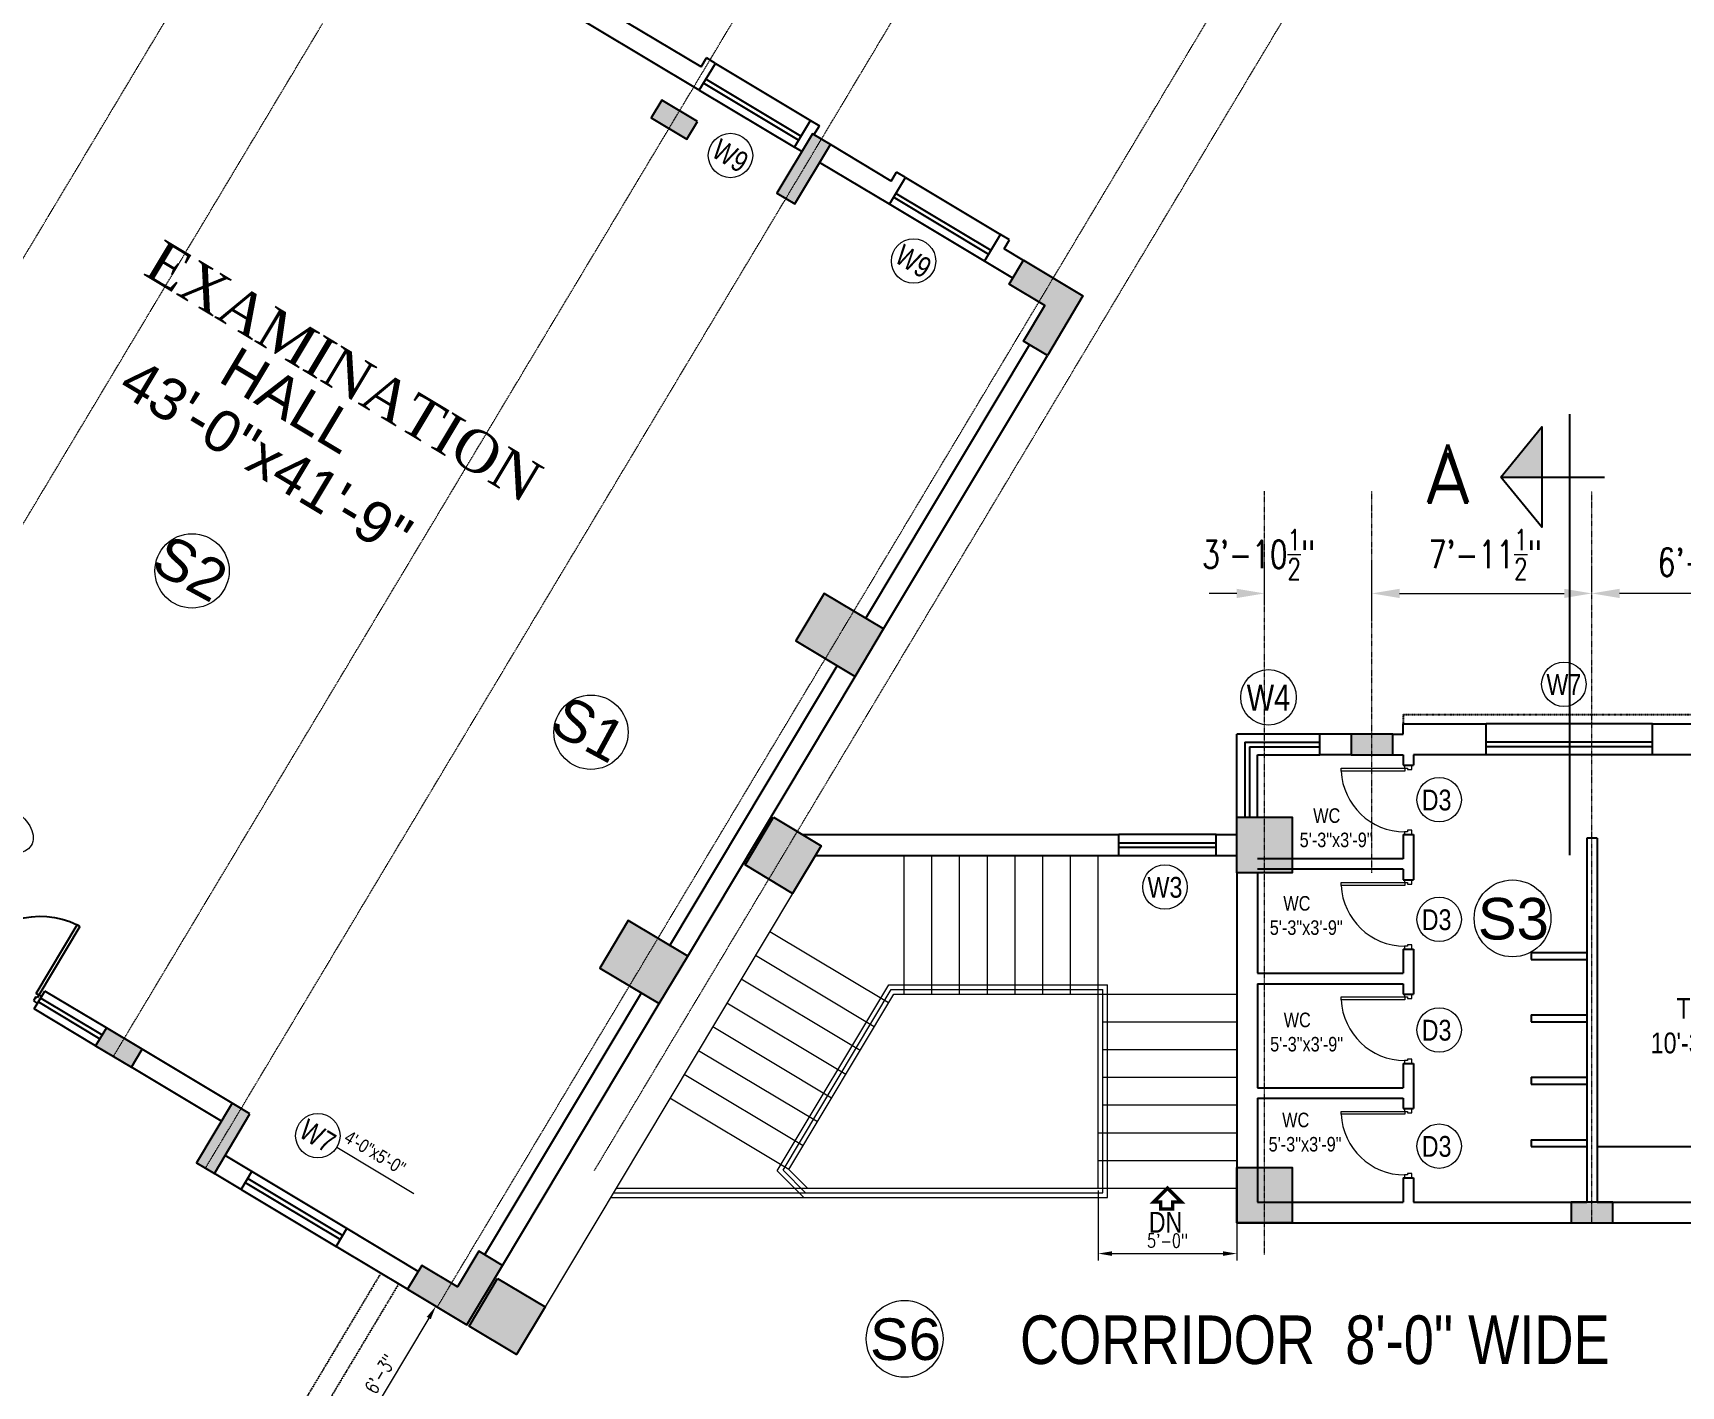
# Model space of a CAD drawing. Header units: inches. Extents: x -110725 to 51121, y 8404 to 44825.
# Drawn here: x 42502 to 43216, y 23441 to 24026 of the extents above; entities that cross this region are included whole.
import ezdxf

# ---------------------------------------------------------------- set-up
doc = ezdxf.new("R2010")
doc.units = ezdxf.units.IN
doc.header["$LTSCALE"] = 0.1
doc.header["$MEASUREMENT"] = 0
doc.linetypes.add('CENTER', pattern=[2, 1.25, -0.25, 0.25, -0.25])
doc.linetypes.add('DASHED', pattern=[0.75, 0.5, -0.25])
doc.layers.get('0').update_dxf_attribs({"color": 1, "lineweight": 0})
doc.layers.get('Defpoints').update_dxf_attribs({"lineweight": 0})
for name, color, linetype in [('COL', 6, 'Continuous'), ('Column Hatch', 7, 'Continuous'), ('GF', 1, 'Continuous'), ('GFW', 5, 'Continuous')]:
    doc.layers.add(name, color=color, linetype=linetype)
for name, color, linetype, lineweight in [('dim', 252, 'Continuous', 0), ('DOOR', 32, 'Continuous', 0), ('GRID', 8, 'CENTER', 0), ('stair', 5, 'Continuous', 0), ('TEXT', 3, 'Continuous', 0)]:
    doc.layers.add(name, color=color, linetype=linetype, lineweight=lineweight)
doc.styles.add('as', font='arial.ttf')
doc.styles.add('ATIF', font='arial.ttf')
doc.styles.add('EHSAN', font='arial.ttf', dxfattribs={"height": 54})
doc.styles.add('ROMAND', font='romand.shx')
doc.styles.add('ROMANS', font='arial.ttf', dxfattribs={"width": 0.8, "height": 15})
doc.styles.add('WORKING', font='romans.shx', dxfattribs={"width": 0.75})
doc.dimstyles.new('1-8', dxfattribs={"dimtxt": 6, "dimasz": 6, "dimexe": 3, "dimexo": 1, "dimgap": 2, "dimtad": 1, "dimdec": 1, "dimzin": 3, "dimdsep": 46, "dimlunit": 4, "dimtxsty": 'WORKING', "dimcen": 2, "dimdle": 3, "dimadec": 0, "dimazin": 0, "dimtfac": 0.75, "dimtdec": 1, "dimtofl": 0, "dimtmove": 1, "dimatfit": 0, "dimfxl": 4, "dimtolj": 1, "dimtzin": 0, "dimlwd": -1, "dimlwe": -1, "dimarcsym": 1})
doc.dimstyles.new('DIM1', dxfattribs={"dimtxt": 54, "dimasz": 6, "dimexe": 6, "dimexo": 3, "dimgap": 1, "dimtad": 0, "dimzin": 0, "dimdsep": 46, "dimlunit": 4, "dimtxsty": 'EHSAN', "dimblk": 'ARCHTICK', "dimcen": 3, "dimdle": 6, "dimclrd": 4, "dimclre": 4, "dimclrt": 6, "dimadec": 0, "dimazin": 0, "dimtfac": 1, "dimtofl": 0, "dimtmove": 1, "dimatfit": 3, "dimldrblk": 'ARCHTICK', "dimfxl": 4, "dimtolj": 1, "dimtzin": 3, "dimlwd": -1, "dimlwe": -1, "dimarcsym": 0})

# ---------------------------------------------------------------- blocks, each defined once
blk = doc.blocks.new('_ArchTick')
at = {"color": 0, "linetype": 'ByBlock', "const_width": 0.15}
blk.add_lwpolyline([(-0.5, -0.5), (0.5, 0.5)], dxfattribs=at)
blk = doc.blocks.new('*D2542')
at = {"layer": 'Defpoints', "color": 0, "transparency": 16777216}
for p in [(43122.79, 24844.24), (42986.98, 24608.79, 1175.74), (46076.03, 22826.98, 1175.74)]:
    blk.add_point(p, dxfattribs=at)
at = {"layer": 'dim', "color": 4, "transparency": 16777216}
for p, q in [((43102, 24856.23), (44567.54, 24010.89)), ((42988.48, 24611.39), (43125.79, 24849.44)), ((46232.63, 23050.44), (44767.1, 23895.78)), ((46077.53, 22829.58), (46214.84, 23067.63))]:
    blk.add_line(p, q, dxfattribs=at)
at = {"layer": 'dim', "color": 4, "transparency": 16777216, "xscale": 24, "yscale": 24, "zscale": 24}
for p, rotation in [((43122.79, 24844.24), 150.0229745556264), ((46211.84, 23062.43), 330.0229745556264)]:
    blk.add_blockref('_ArchTick', p, dxfattribs=dict(at, rotation=rotation))
at = {"layer": 'dim', "color": 6, "transparency": 16777216, "insert": (44667.32, 23953.34), "char_height": 54, "attachment_point": 5, "rotation": 330.02297, "style": 'EHSAN'}
blk.add_mtext('\\A1;297\'-2"', dxfattribs=at)
blk = doc.blocks.new('D2')
for p, q in [((-3, 34.85), (-1.5, 34.85)), ((-3, 1.85), (-3, 34.85)), ((-1.5, 34.85), (-1.5, 1.85)), ((-34.5, 1.88), (-36, 1.88)), ((-36, 1.88), (-36, -1.88)), ((-34.5, 0.38), (-34.5, 1.88)), ((-33.75, 0.38), (-34.5, 0.38)), ((-33.75, -1.88), (-33.75, 0.38)), ((-1.5, 1.85), (-3, 1.85)), ((-2.25, 0.38), (-2.25, -1.88)), ((-1.5, 0.38), (-2.25, 0.38)), ((0, 1.88), (-1.5, 1.88)), ((-1.5, 1.88), (-1.5, 0.38)), ((0, -1.88), (0, 1.88)), ((-36, -1.88), (-33.75, -1.88)), ((-2.25, -1.88), (0, -1.88))]:
    blk.add_line(p, q)
blk.add_arc((-1.5, 1.88), 33, 92.60525, 180)
blk = doc.blocks.new('*D3247')
at = {"layer": 'Defpoints', "color": 0, "transparency": 16777216}
for p in [(42660.77, 23485.08), (42622.23, 23420.73), (42638.34, 23411.08)]:
    blk.add_point(p, dxfattribs=at)
at = {"layer": 'dim', "color": 0, "transparency": 16777216}
for p, q in [((42661.63, 23484.56), (42679.45, 23473.88)), ((42673.8, 23470.28), (42641.42, 23416.22)), ((42623.08, 23420.21), (42640.91, 23409.53))]:
    blk.add_line(p, q, dxfattribs=at)
for points in [[(42672.94, 23470.79), (42674.66, 23469.76), (42676.88, 23475.42)], [(42640.56, 23416.74), (42642.28, 23415.71), (42638.34, 23411.08)]]:
    blk.add_solid(points, dxfattribs=at)
at = {"layer": 'dim', "color": 0, "transparency": 16777216, "insert": (42652.83, 23446.11), "char_height": 6, "attachment_point": 5, "rotation": 59.07994, "style": 'WORKING'}
blk.add_mtext('\\A1;6\'-3"', dxfattribs=at)
blk = doc.blocks.new('1414')
at = {"lineweight": -3}
for p, q in [((0, 0), (0, -27.81)), ((1.09, -27.81), (1.09, 0)), ((54.59, -27.81), (54.59, 0)), ((55.69, 0), (55.69, -27.81)), ((-1.09, -30.53), (-1.09, -27.8)), ((-1.09, -27.8), (0, -27.8)), ((0, -27.8), (0, -28.89)), ((0, -27.81), (1.09, -27.81)), ((55.69, -27.81), (54.59, -27.81)), ((55.69, -27.8), (55.69, -28.89)), ((56.78, -27.8), (55.69, -27.8)), ((56.78, -30.53), (56.78, -27.8)), ((0.55, -30.53), (-1.09, -30.53)), ((0, -28.89), (0.55, -28.89)), ((0.55, -28.89), (0.55, -30.53)), ((55.14, -28.89), (55.14, -30.53)), ((55.69, -28.89), (55.14, -28.89)), ((55.14, -30.53), (56.78, -30.53))]:
    blk.add_line(p, q, dxfattribs=at)
for points in [[(0, 0), (1.09, 0)], [(55.69, 0), (54.59, 0)]]:
    blk.add_lwpolyline(points, dxfattribs=at)
for centre, start, end in [((-1.41, -29.15), 0, 85.0896), ((57.1, -29.15), 94.9104, 180)]:
    blk.add_arc(centre, 29.25, start, end, dxfattribs=at)
blk = doc.blocks.new('*D3267')
at = {"layer": 'Defpoints', "color": 0, "transparency": 16777216}
for p in [(42963.64, 23526.47), (43023.64, 23526.47), (43023.64, 23498.17)]:
    blk.add_point(p, dxfattribs=at)
at = {"layer": 'dim', "color": 0, "transparency": 16777216}
for p, q in [((42963.64, 23525.47), (42963.64, 23495.17)), ((43023.64, 23525.47), (43023.64, 23495.17)), ((42969.64, 23498.17), (43017.64, 23498.17))]:
    blk.add_line(p, q, dxfattribs=at)
for points in [[(42969.64, 23499.17), (42969.64, 23497.17), (42963.64, 23498.17)], [(43017.64, 23499.17), (43017.64, 23497.17), (43023.64, 23498.17)]]:
    blk.add_solid(points, dxfattribs=at)
at = {"layer": 'dim', "color": 0, "transparency": 16777216, "insert": (42993.64, 23503.74), "char_height": 6, "attachment_point": 5, "style": 'WORKING'}
blk.add_mtext('\\A1;5\'-0"', dxfattribs=at)
blk = doc.blocks.new('Ar')
at = {"const_width": 1.5}
blk.add_lwpolyline([(-4.5, 0), (-4.5, 3), (-1.5, 3), (-1.5, 6), (4.5, 0), (-1.5, -6), (-1.5, -2.25), (-4.5, -2.25)], close=True, dxfattribs=at)
blk = doc.blocks.new('*D3281')
at = {"layer": 'Defpoints', "color": 0, "transparency": 16777216}
for p in [(42480.66, 24299.33), (42520.92, 24275.21), (42120.13, 23606.06)]:
    blk.add_point(p, dxfattribs=at)
at = {"layer": 'dim', "color": 0, "transparency": 16777216}
for p, q in [((42510.62, 24281.38), (42470.36, 24305.49)), ((42086.04, 23640.47), (42474.49, 24289.03)), ((42109.84, 23612.23), (42069.57, 23636.34))]:
    blk.add_line(p, q, dxfattribs=at)
for points in [[(42472.77, 24290.06), (42476.2, 24288), (42480.66, 24299.33)], [(42084.32, 23641.5), (42087.75, 23639.44), (42079.87, 23630.18)]]:
    blk.add_solid(points, dxfattribs=at)
at = {"layer": 'dim', "color": 0, "transparency": 16777216, "insert": (42272.42, 23969.45), "char_height": 12, "attachment_point": 5, "rotation": 59.08061, "style": 'WORKING'}
blk.add_mtext('\\A1;65\'-0"', dxfattribs=at)
blk = doc.blocks.new('*D3287')
at = {"layer": 'Defpoints', "color": 0, "transparency": 16777216}
for p in [(43177.39, 23783.84), (43177.39, 23774.45), (43253.14, 23763.45)]:
    blk.add_point(p, dxfattribs=at)
at = {"layer": 'dim', "color": 0, "transparency": 16777216}
for p, q in [((43177.39, 23786.45), (43177.39, 23795.84)), ((43253.14, 23775.45), (43253.14, 23795.84)), ((43241.14, 23783.84), (43189.39, 23783.84))]:
    blk.add_line(p, q, dxfattribs=at)
for points in [[(43189.39, 23785.84), (43189.39, 23781.84), (43177.39, 23783.84)], [(43241.14, 23785.84), (43241.14, 23781.84), (43253.14, 23783.84)]]:
    blk.add_solid(points, dxfattribs=at)
at = {"layer": 'dim', "color": 0, "transparency": 16777216, "insert": (43223.61, 23797.35), "char_height": 12, "attachment_point": 5, "style": 'WORKING'}
blk.add_mtext('\\A1;6\'-4"', dxfattribs=at)
blk = doc.blocks.new('*D3288')
at = {"layer": 'Defpoints', "color": 0, "transparency": 16777216}
for p in [(43177.39, 23783.84), (43177.39, 23774.45), (43082.13, 23760.62)]:
    blk.add_point(p, dxfattribs=at)
at = {"layer": 'dim', "color": 0, "transparency": 16777216}
for p, q in [((43082.13, 23772.62), (43082.13, 23795.84)), ((43177.39, 23786.45), (43177.39, 23795.84)), ((43094.13, 23783.84), (43165.39, 23783.84))]:
    blk.add_line(p, q, dxfattribs=at)
for points in [[(43094.13, 23785.84), (43094.13, 23781.84), (43082.13, 23783.84)], [(43165.39, 23785.84), (43165.39, 23781.84), (43177.39, 23783.84)]]:
    blk.add_solid(points, dxfattribs=at)
at = {"layer": 'dim', "color": 0, "transparency": 16777216, "insert": (43131.16, 23800.71), "char_height": 12, "attachment_point": 5, "style": 'WORKING'}
blk.add_mtext('\\A1;7\'-11{\\H0.75x;\\S1/2;}"', dxfattribs=at)
blk = doc.blocks.new('*D3289')
at = {"layer": 'Defpoints', "color": 0, "transparency": 16777216}
for p in [(43035.64, 23783.84), (43035.64, 23767.37), (43082.13, 23760.62)]:
    blk.add_point(p, dxfattribs=at)
at = {"layer": 'dim', "color": 0, "transparency": 16777216}
for p, q in [((43035.64, 23779.37), (43035.64, 23795.84)), ((43082.13, 23772.62), (43082.13, 23795.84)), ((43023.64, 23783.84), (43011.64, 23783.84)), ((43094.13, 23783.84), (43106.13, 23783.84))]:
    blk.add_line(p, q, dxfattribs=at)
for points in [[(43023.64, 23785.84), (43023.64, 23781.84), (43035.64, 23783.84)], [(43094.13, 23785.84), (43094.13, 23781.84), (43082.13, 23783.84)]]:
    blk.add_solid(points, dxfattribs=at)
at = {"layer": 'dim', "color": 0, "transparency": 16777216, "insert": (43033.1, 23800.71), "char_height": 12, "attachment_point": 5, "style": 'WORKING'}
blk.add_mtext('\\A1;3\'-10{\\H0.75x;\\S1/2;}"', dxfattribs=at)

msp = doc.modelspace()

# ---------------------------------------------------------------- hatches: boundary and pattern name
at = {"layer": 'Column Hatch'}
h = msp.add_hatch(color=256, dxfattribs=at)
h.dxf.hatch_style = 1
h.paths.add_polyline_path([(42790.11979, 23988.08045), (42774.67257, 23997.33253), (42770.04809, 23989.61151), (42785.49531, 23980.35943)])
h = msp.add_hatch(color=256, dxfattribs=at)
h.dxf.hatch_style = 1
h.paths.add_polyline_path([(42847.66483, 23978.09547), (42839.95296, 23982.73526), (42824.53829, 23956.99836), (42832.25015, 23952.35858)])
h = msp.add_hatch(color=256, dxfattribs=at)
h.dxf.hatch_style = 1
h.paths.add_polyline_path([(42941.63455, 23886.83629), (42931.32191, 23893.01933), (42940.57121, 23908.46117), (42925.12937, 23917.71047), (42931.31069, 23927.99626), (42957.0526, 23912.57821)])
h = msp.add_hatch(color=256, dxfattribs=at)
h.dxf.hatch_style = 1
h.paths.add_polyline_path([(42870.72879, 23768.4523), (42844.99189, 23783.86698), (42832.66015, 23763.27746), (42858.39704, 23747.86278)])
h = msp.add_hatch(color=256, dxfattribs=at)
h.dxf.hatch_style = 1
h.paths.add_polyline_path([(43091.13644, 23722.9645), (43073.1304, 23722.9645), (43073.1304, 23713.9645), (43091.13644, 23713.9645)])
h = msp.add_hatch(color=256, dxfattribs=at)
h.dxf.hatch_style = 1
h.paths.add_polyline_path([(42843.67945, 23674.63685), (42823.09022, 23686.96906), (42810.75801, 23666.37982), (42831.34724, 23654.04761)])
h = msp.add_hatch(color=256, dxfattribs=at)
h.dxf.hatch_style = 1
h.paths.add_polyline_path([(43047.63644, 23686.96906), (43023.63644, 23686.96906), (43023.63644, 23662.96906), (43047.63644, 23662.96906)])
h = msp.add_hatch(color=256, dxfattribs=at)
h.dxf.hatch_style = 1
h.paths.add_polyline_path([(42760.20967, 23642.31496), (42747.87792, 23621.72544), (42773.61482, 23606.31077), (42785.94656, 23626.90028)])
h = msp.add_hatch(color=256, dxfattribs=at)
h.dxf.hatch_style = 1
h.paths.add_polyline_path([(42549.64878, 23586.58897), (42534.20156, 23595.84104), (42529.57707, 23588.12002), (42545.02429, 23578.86795)])
h = msp.add_hatch(color=256, dxfattribs=at)
h.dxf.hatch_style = 1
h.paths.add_polyline_path([(42596.4008, 23558.58683), (42588.67973, 23563.21123), (42573.26506, 23537.47434), (42580.98612, 23532.84994)])
h = msp.add_hatch(color=256, dxfattribs=at)
h.dxf.hatch_style = 1
h.paths.add_polyline_path([(43047.63644, 23535.4645), (43023.63644, 23535.4645), (43023.63644, 23511.4645), (43047.63644, 23511.4645)])
h = msp.add_hatch(color=256, dxfattribs=at)
h.dxf.hatch_style = 1
h.paths.add_polyline_path([(43186.38946, 23520.4645), (43168.38342, 23520.4645), (43168.38342, 23511.4645), (43186.38946, 23511.4645)])
h = msp.add_hatch(color=256, dxfattribs=at)
h.dxf.hatch_style = 1
h.paths.add_polyline_path([(43186.38946, 23520.4645), (43168.38342, 23520.4645), (43168.38342, 23511.4645), (43186.38946, 23511.4645)])
h = msp.add_hatch(color=256, dxfattribs=at)
h.dxf.hatch_style = 1
h.paths.add_polyline_path([(42705.76719, 23493.08548), (42695.47065, 23499.25257), (42686.22237, 23483.81169), (42670.78033, 23493.06066), (42664.60722, 23482.76162), (42690.34914, 23467.34357)])
h = msp.add_hatch(color=256, dxfattribs=at)
h.dxf.hatch_style = 1
h.paths.add_polyline_path([(42724.14921, 23475.07405), (42703.56125, 23487.40549), (42691.22904, 23466.81626), (42711.8165, 23454.48511)])
at = {"layer": 'GF'}
msp.add_hatch(color=252, dxfattribs=at).paths.add_polyline_path([(43155.66296, 23834.21323), (43137.91481, 23834.21323), (43155.66296, 23855.9594)])

# ---------------------------------------------------------------- linework, layer by layer
at = {"layer": 'COL', "linetype": 'Continuous'}
for points in [[(42790.11979, 23988.08045), (42774.67257, 23997.33253), (42770.04809, 23989.61151), (42785.49531, 23980.35943)], [(42870.72041, 23768.45731), (42844.98352, 23783.87199), (42832.65178, 23763.28248), (42858.38867, 23747.8678)], [(43091.13644, 23722.9645), (43073.1304, 23722.9645), (43073.1304, 23713.9645), (43091.13644, 23713.9645)], [(42785.92991, 23626.91025), (42760.19301, 23642.32493), (42747.86127, 23621.73542), (42773.59817, 23606.32074)], [(42549.64878, 23586.58897), (42534.20156, 23595.84104), (42529.57707, 23588.12002), (42545.02429, 23578.86795)], [(43186.38946, 23520.4645), (43168.38342, 23520.4645), (43168.38342, 23511.4645), (43186.38946, 23511.4645)], [(43186.38946, 23520.4645), (43168.38342, 23520.4645), (43168.38342, 23511.4645), (43186.38946, 23511.4645)]]:
    msp.add_lwpolyline(points, close=True, dxfattribs=at)
at = {"layer": 'COL'}
for points in [[(42847.66483, 23978.09547), (42839.95296, 23982.73526), (42824.53829, 23956.99836), (42832.25015, 23952.35858)], [(42823.09022, 23686.96906), (42843.67945, 23674.63685), (42831.34724, 23654.04761), (42810.75801, 23666.37982)], [(43023.63644, 23686.96906), (43047.63644, 23686.96906), (43047.63644, 23662.96906), (43023.63644, 23662.96906)], [(42596.4008, 23558.58683), (42588.67973, 23563.21123), (42573.26506, 23537.47434), (42580.98612, 23532.84994)], [(43023.63644, 23535.4645), (43047.63644, 23535.4645), (43047.63644, 23511.4645), (43023.63644, 23511.4645)], [(42703.55947, 23487.40656), (42724.14871, 23475.07435), (42711.8165, 23454.48511), (42691.22726, 23466.81732)]]:
    msp.add_lwpolyline(points, close=True, dxfattribs=at)
at = {"layer": 'COL', "linetype": 'Continuous'}
for points in [[(42941.63455, 23886.83629), (42931.32191, 23893.01933), (42940.57121, 23908.46117), (42925.12937, 23917.71047), (42931.31069, 23927.99626), (42957.0526, 23912.57821), (42941.63455, 23886.83629)], [(42705.76719, 23493.08548), (42695.47134, 23499.25373), (42686.22237, 23483.81169), (42670.78033, 23493.06066), (42664.60722, 23482.76162), (42690.34914, 23467.34357), (42705.76719, 23493.08548)]]:
    msp.add_lwpolyline(points, dxfattribs=at)
at = {"layer": 'GF', "linetype": 'Continuous'}
for p, q in [((42790.91635, 24001.60938), (42655.82542, 24082.51009)), ((42791.68709, 24011.63825), (42664.30267, 24087.92383)), ((42835.32787, 23975.01304), (42832.09671, 23976.94806)), ((42588.67984, 23563.21141), (42549.64878, 23586.58897)), ((42584.05544, 23555.49034), (42545.02429, 23578.86795))]:
    msp.add_line(p, q, dxfattribs=at)
at = {"layer": 'GF'}
for p, q in [((42790.91635, 24001.60938), (42797.88278, 24013.2169)), ((42791.68709, 24011.63825), (42794.02369, 24015.53151)), ((42797.88278, 24013.2169), (42794.02369, 24015.53151)), ((42832.09671, 23976.94806), (42839.04645, 23988.52779)), ((42839.04645, 23988.52779), (42842.89789, 23986.20044)), ((42840.57955, 23982.33758), (42842.89789, 23986.20044)), ((42874.02834, 23962.28319), (42847.66483, 23978.09547)), ((42873.25604, 23952.25171), (42843.03562, 23970.37728)), ((42873.25604, 23952.25171), (42880.20313, 23963.82702)), ((42874.02834, 23962.28319), (42876.34403, 23966.14162)), ((42880.20313, 23963.82702), (42876.34403, 23966.14162)), ((42914.41971, 23927.56259), (42921.3668, 23939.13791)), ((42925.22589, 23936.8233), (42921.3668, 23939.13791)), ((42922.9102, 23932.96486), (42925.22589, 23936.8233)), ((42931.25033, 23927.96263), (42922.9102, 23932.96486)), ((42926.62112, 23920.24444), (42914.41971, 23927.56259)), ((42863.00077, 23773.08087), (42933.9138, 23891.46123)), ((42870.72184, 23768.45646), (42941.63455, 23886.83629)), ((43167.63644, 23861.39594), (43167.63644, 23670.53306)), ((43137.91481, 23834.21323), (43182.91013, 23834.21323)), ((42778.21026, 23631.53381), (42850.6676, 23752.4922)), ((42785.93133, 23626.9094), (42858.38867, 23747.8678)), ((43095.63644, 23727.45994), (43131.63644, 23727.45994)), ((43095.63644, 23722.95579), (43095.63644, 23727.45579)), ((43131.63644, 23713.95994), (43131.63644, 23727.45994)), ((43203.63644, 23727.45994), (43239.63644, 23727.45994)), ((43203.63644, 23713.95994), (43203.63644, 23727.45994)), ((43059.63644, 23713.96906), (43059.63644, 23722.9645)), ((43073.1304, 23722.9645), (43059.63644, 23722.9645)), ((43091.13644, 23722.9645), (43095.63644, 23722.9645)), ((43073.1304, 23713.9645), (43059.63644, 23713.9645)), ((43091.13644, 23713.9645), (43095.63644, 23713.9645)), ((43095.63644, 23713.95994), (43095.63644, 23709.45994)), ((43100.13644, 23713.95994), (43100.13644, 23709.45994)), ((43131.63644, 23713.95994), (43100.13644, 23713.95994)), ((43244.13644, 23713.95994), (43203.63644, 23713.95994)), ((43095.63644, 23709.45994), (43100.13644, 23709.45994)), ((42835.61184, 23679.46906), (42972.63644, 23679.46906)), ((42972.63644, 23670.46906), (42972.63644, 23679.46906)), ((43014.63644, 23679.46906), (43023.63644, 23679.46906)), ((43014.63644, 23670.46906), (43014.63644, 23679.46906)), ((43095.63644, 23679.45994), (43095.63644, 23668.9645)), ((43095.63644, 23679.45994), (43100.13644, 23679.45994)), ((43100.13644, 23679.45994), (43100.13644, 23659.9645)), ((43179.63644, 23677.9645), (43175.13644, 23677.9645)), ((43175.13644, 23677.9645), (43175.13644, 23520.4645)), ((43179.63644, 23677.9645), (43179.63644, 23520.4645)), ((42841.18309, 23670.46906), (42972.63644, 23670.46906)), ((43014.63644, 23670.46906), (43023.63644, 23670.46906)), ((43095.63644, 23668.9645), (43032.63644, 23668.9645)), ((43023.63644, 23662.96906), (43023.63644, 23511.4645)), ((43095.63644, 23664.4645), (43032.63644, 23664.4645)), ((43032.63644, 23662.96906), (43032.63644, 23619.4645)), ((43095.63644, 23664.4645), (43095.63644, 23659.9645)), ((43095.63644, 23659.9645), (43100.13644, 23659.9645)), ((43095.63644, 23629.9645), (43095.63644, 23619.4645)), ((43095.63644, 23629.9645), (43100.13644, 23629.9645)), ((43100.13644, 23629.9645), (43100.13644, 23610.4645)), ((43032.63644, 23619.4645), (43095.63644, 23619.4645)), ((43032.63644, 23614.9645), (43095.63644, 23614.9645)), ((43032.63644, 23614.9645), (43032.63644, 23569.9645)), ((43095.63644, 23614.9645), (43095.63644, 23610.4645)), ((42698.04644, 23497.71042), (42765.8771, 23610.94514)), ((42705.76719, 23493.08548), (42773.59817, 23606.32074)), ((43095.63644, 23610.4645), (43100.13644, 23610.4645)), ((43095.63644, 23580.4645), (43095.63644, 23569.9645)), ((43095.63644, 23580.4645), (43100.13644, 23580.4645)), ((43100.13644, 23580.4645), (43100.13644, 23560.9645)), ((43032.63644, 23569.9645), (43095.63644, 23569.9645)), ((43032.63644, 23565.4645), (43095.63644, 23565.4645)), ((43032.63644, 23565.4645), (43032.63644, 23520.4645)), ((43095.63644, 23565.4645), (43095.63644, 23560.9645)), ((43095.63644, 23560.9645), (43100.13644, 23560.9645)), ((42597.1947, 23533.64051), (42585.63139, 23540.6003)), ((42592.56786, 23525.92091), (42581.00455, 23532.8807)), ((42592.56786, 23525.92091), (42597.1947, 23533.64051)), ((43095.63644, 23530.9645), (43100.13644, 23530.9645)), ((43095.63644, 23530.9645), (43095.63644, 23520.4645)), ((43100.13644, 23530.9645), (43100.13644, 23520.4645)), ((43032.63644, 23520.4645), (43095.63644, 23520.4645)), ((43100.13644, 23520.4645), (43175.13644, 23520.4645)), ((43179.63644, 23520.4645), (43302.63644, 23520.4645)), ((43023.63644, 23511.4645), (43311.63644, 23511.4645)), ((42633.73908, 23501.24439), (42638.36592, 23508.964)), ((42669.23879, 23490.4891), (42638.36592, 23508.964)), ((42664.61194, 23482.7695), (42633.73908, 23501.24439))]:
    msp.add_line(p, q, dxfattribs=at)
at = {"layer": 'GF', "linetype": 'DASHED'}
for p, q in [((43095.63614, 23731.46393), (43239.63576, 23731.47671)), ((43095.63614, 23731.45979), (43095.63647, 23727.45994))]:
    msp.add_line(p, q, dxfattribs=at)
at = {"layer": 'GF'}
msp.add_lwpolyline([(43137.91481, 23834.21323), (43155.66296, 23855.9594), (43155.66296, 23812.46706)], close=True, dxfattribs=at)
at = {"layer": 'GFW'}
for p, q in [((42797.87596, 24013.22099), (42839.04718, 23988.54448)), ((42833.90176, 23979.95967), (42792.73054, 24004.63618)), ((42834.92995, 23981.67513), (42793.75873, 24006.35165)), ((42790.90714, 24001.59402), (42832.08749, 23976.9327)), ((42880.19631, 23963.83111), (42921.36753, 23939.15459)), ((42916.22211, 23930.56978), (42875.05089, 23955.2463)), ((42917.2503, 23932.28525), (42876.07908, 23956.96177)), ((42914.42278, 23927.56771), (42873.25156, 23952.24423)), ((43203.63644, 23727.45994), (43131.63644, 23727.45994)), ((43023.63644, 23686.96906), (43023.63644, 23722.96906)), ((43059.63644, 23722.96906), (43023.63644, 23722.96906)), ((43027.13644, 23719.46906), (43059.63644, 23719.46906)), ((43027.13644, 23719.46906), (43027.13644, 23686.96906)), ((43203.63644, 23719.4645), (43131.63644, 23719.4645)), ((43029.13644, 23717.46906), (43059.63644, 23717.46906)), ((43029.13644, 23717.46906), (43029.13644, 23686.96906)), ((43032.63644, 23686.96906), (43032.63644, 23713.96906)), ((43032.63644, 23713.96906), (43059.63644, 23713.96906)), ((43203.63644, 23717.4645), (43131.63644, 23717.4645)), ((43203.63644, 23713.9645), (43131.63644, 23713.9645)), ((43014.63644, 23679.46906), (42972.63644, 23679.46906)), ((42972.63644, 23675.96906), (43014.63644, 23675.96906)), ((42972.63644, 23673.96906), (43014.63644, 23673.96906)), ((42972.63644, 23670.46906), (43014.63644, 23670.46906)), ((43151.13644, 23628.4645), (43175.13644, 23628.4645)), ((43151.13644, 23628.4645), (43151.13644, 23625.4645)), ((43151.13644, 23625.4645), (43175.13644, 23625.4645)), ((42502.99138, 23604.04346), (42507.61586, 23611.76448)), ((42534.20156, 23595.84104), (42507.61586, 23611.76448)), ((42504.7894, 23607.04542), (42531.37493, 23591.12171)), ((42505.81706, 23608.76121), (42532.40259, 23592.83749)), ((42529.57707, 23588.12002), (42502.99138, 23604.04346)), ((43151.13644, 23601.4645), (43175.13644, 23601.4645)), ((43151.13644, 23601.4645), (43151.13644, 23598.4645)), ((43151.13644, 23598.4645), (43175.13644, 23598.4645)), ((43151.13644, 23574.4645), (43175.13644, 23574.4645)), ((43151.13644, 23574.4645), (43151.13644, 23571.4645)), ((43151.13644, 23571.4645), (43175.13644, 23571.4645)), ((43151.13644, 23547.4645), (43175.13644, 23547.4645)), ((43151.13644, 23547.4645), (43151.13644, 23544.4645)), ((43151.13644, 23544.4645), (43175.13644, 23544.4645)), ((43179.63644, 23544.4645), (43302.63644, 23544.4645)), ((42638.36592, 23508.964), (42597.1947, 23533.64051)), ((42592.56786, 23525.92091), (42633.73908, 23501.24439)), ((42594.36718, 23528.92298), (42635.53841, 23504.24646)), ((42595.39537, 23530.63845), (42636.56659, 23505.96193))]:
    msp.add_line(p, q, dxfattribs=at)
at = {"layer": 'GFW', "linetype": 'DASHED'}
for p, q in [((42653.04897, 23489.7028), (42614.50442, 23425.35068)), ((42660.76831, 23485.07551), (42622.22543, 23420.72619))]:
    msp.add_line(p, q, dxfattribs=at)
at = {"layer": 'GRID'}
for p, q in [((42345.50151, 23673.89267), (42759.08988, 24364.41792)), ((42406.91412, 23661.58869), (42809.71137, 24334.09713)), ((42537.30068, 23583.49398), (42941.63535, 24258.56928)), ((42577.12559, 23535.16214), (42992.25114, 24228.25386)), ((42677.47818, 23475.0526), (43092.60308, 24168.14322)), ((42745.51962, 23534.10358), (43106.6589, 24137.06012)), ((43035.63644, 23497.76799), (43035.63644, 23828.10564)), ((43082.13342, 23662.96906), (43082.13342, 23828.10564)), ((43177.38644, 23511.4645), (43177.38644, 23828.10564))]:
    msp.add_line(p, q, dxfattribs=at)
at = {"layer": 'stair'}
for p, q in [((42879.63644, 23610.46906), (42879.63644, 23670.46906)), ((42891.63644, 23610.46906), (42891.63644, 23670.46906)), ((42903.63644, 23610.46906), (42903.63644, 23670.46906)), ((42915.63644, 23610.46906), (42915.63644, 23670.46906)), ((42927.63644, 23610.46906), (42927.63644, 23670.46906)), ((42939.63644, 23610.46906), (42939.63644, 23670.46906)), ((42951.63644, 23610.46906), (42951.63644, 23670.46906)), ((42963.63644, 23526.46906), (42963.63644, 23670.46906)), ((42831.34724, 23654.04761), (42724.14871, 23475.07435)), ((42872.87297, 23606.60855), (42821.39951, 23637.43845)), ((42866.70699, 23596.31385), (42815.23353, 23627.14376)), ((42860.54101, 23586.01916), (42809.06755, 23616.84906)), ((42824.67608, 23533.92388), (42872.91841, 23614.46906)), ((42827.19359, 23534.23479), (42874.05181, 23612.46906)), ((42872.91841, 23614.46906), (42967.63644, 23614.46906)), ((42874.05181, 23612.46906), (42965.63644, 23612.46906)), ((42965.63644, 23524.46906), (42965.63644, 23612.46906)), ((42967.63644, 23522.46906), (42967.63644, 23614.46906)), ((42854.37503, 23575.72447), (42802.90157, 23606.55437)), ((42829.71111, 23534.5457), (42875.18521, 23610.46906)), ((42875.18521, 23610.46906), (43023.63644, 23610.46906)), ((42965.63644, 23598.46906), (43023.63644, 23598.46906)), ((42848.20905, 23565.42978), (42796.73559, 23596.25968)), ((42842.04307, 23555.13509), (42790.56961, 23585.96499)), ((42965.63644, 23586.46906), (43023.63644, 23586.46906)), ((42835.87709, 23544.84039), (42784.40363, 23575.67029)), ((42965.63644, 23574.46906), (43023.63644, 23574.46906)), ((42829.71111, 23534.5457), (42778.23765, 23565.3756)), ((42965.63644, 23562.46906), (43023.63644, 23562.46906)), ((42963.63644, 23550.46906), (43023.63644, 23550.46906)), ((42824.67608, 23533.92388), (42836.1309, 23522.46906)), ((42827.19359, 23534.23479), (42836.95933, 23524.46906)), ((42829.71111, 23534.5457), (42837.78775, 23526.46906)), ((42963.63644, 23538.46906), (43023.63644, 23538.46906)), ((42754.93229, 23526.46906), (42963.63644, 23526.46906)), ((42963.63644, 23526.46906), (43023.63644, 23526.46906)), ((42752.53643, 23522.46906), (42967.63644, 23522.46906)), ((42753.73436, 23524.46906), (42965.63644, 23524.46906))]:
    msp.add_line(p, q, dxfattribs=at)
at = {"layer": 'TEXT', "linetype": 'Continuous'}
msp.add_line((42634.00437, 23544.20677), (42667.37284, 23524.15697), dxfattribs=at)
for centre, radius in [((42804.42903, 23973.33981), 9.61771), ((42883.69257, 23927.65728), 9.61771), ((43165.24666, 23744.5436), 9.61771), ((43037.36112, 23738.90325), 12.02213), ((43111.26661, 23694.57232), 9.61771), ((42992.54314, 23656.78841), 9.61771), ((43111.26661, 23642.77445), 9.61771), ((43111.26661, 23594.96088), 9.61771), ((42625.76039, 23549.16025), 9.61771), ((43111.26661, 23544.67658), 9.61771)]:
    msp.add_circle(centre, radius, dxfattribs=at)
at = {"layer": 'TEXT'}
for centre, radius in [((42571.33187, 23793.6049), 16.08225), ((42744.03789, 23723.76879), 16.08225), ((43143.03276, 23643.22166), 16.6286), ((42879.83643, 23461.27985), 16.6286)]:
    msp.add_circle(centre, radius, dxfattribs=at)
at = {"layer": 'TEXT', "linetype": 'Continuous'}
msp.add_ellipse((42489.87859, 23681.8791), major_axis=(-11.75024, 7.17259), ratio=0.662206312, dxfattribs=at)

# ---------------------------------------------------------------- block references
at = {"layer": 'Column Hatch', "rotation": 90}
msp.add_blockref('Ar', (42993.63644, 23521.96906), dxfattribs=at)
at = {"layer": 'DOOR'}
for name, p, xscale, yscale, zscale, rotation in [('D2', (43097.88644, 23709.45994), 0.8333333333333333, 0.8333333333333333, 0.8333333333333333, 90.00000000047643), ('1414', (42522.77984, 23639.73107), -1.244066283162314, 1.244066283147049, 1.244066283158624, 329.0814118115636), ('D2', (43097.88644, 23659.9645), 0.8333333333333333, 0.8333333333333333, 0.8333333333333333, 90.00000000047643), ('D2', (43097.88644, 23610.4645), 0.8333333333333333, 0.8333333333333333, 0.8333333333333333, 90.00000000047643), ('D2', (43097.88644, 23560.9645), 0.8333333333333333, 0.8333333333333333, 0.8333333333333333, 90.00000000047643)]:
    msp.add_blockref(name, p, dxfattribs=dict(at, xscale=xscale, yscale=yscale, zscale=zscale, rotation=rotation))

# ---------------------------------------------------------------- texts
at = {"layer": 'TEXT', "linetype": 'Continuous', "style": 'ROMANS', "width": 0.8}
for s, height, p in [('W9', 9, (42795.57964, 23973.26011)), ('W9', 9, (42874.84318, 23927.57758)), ('W7', 9, (42616.911, 23549.08055)), ('4\'-0"x5\'-0"', 5.76, (42636.70391, 23546.84375))]:
    msp.add_text(s, height=height, rotation=329, dxfattribs=at).set_placement(p)
at = {"layer": 'TEXT', "style": 'as'}
for s, p in [('HALL', (42581.965, 23875.94445)), ('43\'-0"x41\'-9"', (42538.53498, 23871.10069))]:
    msp.add_text(s, height=18, rotation=329, dxfattribs=at).set_placement(p)
at = {"layer": 'TEXT', "style": 'ROMAND'}
msp.add_text('A', height=25.2, dxfattribs=at).set_placement((43104.2764, 23823.12166))
at = {"layer": 'TEXT', "linetype": 'Continuous', "style": 'ROMANS', "width": 0.8}
for s, height, p in [('W7', 9, (43157.7023, 23739.91751)), ('W4', 11.25, (43027.93068, 23733.12064)), ('D3', 9, (43103.72225, 23689.94623)), ('W3', 9, (42984.99879, 23652.16232)), ('D3', 9, (43103.72225, 23638.14836)), ('D3', 9, (43103.72225, 23590.3348)), ('D3', 9, (43103.72225, 23540.05049))]:
    msp.add_text(s, height=height, dxfattribs=at).set_placement(p)
at = {"layer": 'TEXT', "insert": (42558.88093, 23937.49512), "char_height": 18, "width": 329.7552632, "attachment_point": 1, "rotation": 329, "style": 'as'}
msp.add_mtext('{\\fTimes New Roman CE|b0|i0|c238|p18;EXAMINATION }', dxfattribs=at)
at = {"layer": 'TEXT', "char_height": 18, "attachment_point": 1, "rotation": 331.47549871, "style": 'ATIF'}
for s, insert in [('\\pxqc;S2', (42557.13527, 23812.29676)), ('\\pxqc;S1', (42729.59039, 23742.69637))]:
    msp.add_mtext_dynamic_manual_height_columns(s, width=40.4611724, gutter_width=15, heights=[0], dxfattribs=dict(at, insert=insert))
at = {"layer": 'TEXT', "attachment_point": 1}
for s, width, gutter_width, insert, char_height, style in [('{\\fArial CYR|b0|i0|c0|p34;   WC\\P5\'-3"x3\'-9"}', 1135.5, 30, (43050.85897, 23690.84054), 6.3, 'ROMANS'), ('{\\fArial CYR|b0|i0|c0|p34;   WC\\P5\'-3"x3\'-9"}', 1135.5, 30, (43037.92558, 23652.88189), 6.3, 'ROMANS'), ('S3', 29.5717298, 15, (43128.00947, 23652.0732), 18, 'ATIF'), ('{\\fArial CYR|b0|i0|c0|p34;    TOILET\\fArial CYR|b0|i0|c204|p34;\\P\\fArial CYR|b0|i0|c0|p34;10\\fArial CYR|b0|i0|c204|p34;\'-\\fArial CYR|b0|i0|c0|p34;3\\fArial CYR|b0|i0|c204|p34;"\\fArial CYR|b0|i0|c0|p34;x16\\fArial CYR|b0|i0|c204|p34;\'-\\fArial CYR|b0|i0|c0|p34;1½\\fArial CYR|b0|i0|c204|p34;"}', 1135.5, 30, (43202.83861, 23608.81714), 9, 'ROMANS'), ('{\\fArial CYR|b0|i0|c0|p34;   WC\\P5\'-3"x3\'-9"}', 1135.5, 30, (43038.08326, 23602.438), 6.3, 'ROMANS'), ('{\\fArial CYR|b0|i0|c0|p34;   WC\\P5\'-3"x3\'-9"}', 1135.5, 30, (43037.4163, 23559.14605), 6.3, 'ROMANS'), ('DN', 1135.5, 30, (42985.53666, 23516.21583), 9, 'ROMANS'), ('S6', 29.5717298, 15, (42864.81314, 23470.13139), 18, 'ATIF'), ('{\\fArial CYR|b0|i0|c204|p34;CORRIDOR\\fArial CYR|b0|i0|c0|p34;  8\'-0" WIDE}', 1135.5, 30, (42929.76365, 23471.39422), 21, 'ROMANS')]:
    msp.add_mtext_dynamic_manual_height_columns(s, width=width, gutter_width=gutter_width, heights=[0], dxfattribs=dict(at, insert=insert, char_height=char_height, style=style))

# ---------------------------------------------------------------- dimensions: what is measured, and where the dimension line sits
at = {"layer": 'dim'}
for base, p1, p2, angle, dimstyle, override, picture, middle, dimtype in [((43122.79283, 24844.24306, -1174.66297), (46076.03119, 22826.982, 1.07221), (42986.98218, 24608.79412, 1.07221), 150.02297456, 'DIM1', {"dimtxt": 36, "dimasz": 24, "dimdle": 24}, '*D2542', (44667.31734, 23953.33699, -1174.66297), 161), ((43035.63644, 23783.83598), (43082.13342, 23760.62494), (43035.63644, 23767.37151), 180, '1-8', {"dimtxt": 12, "dimasz": 12, "dimexe": 12, "dimexo": 12, "dimtmove": 1, "dimfxl": 4}, '*D3289', (43033.10413, 23788.2108), 160), ((43177.38644, 23783.83598), (43253.13946, 23763.45433), (43177.38644, 23774.44586), 180, '1-8', {"dimtxt": 12, "dimasz": 12, "dimexe": 12, "dimexo": 12, "dimtmove": 1, "dimfxl": 4}, '*D3287', (43223.61018, 23788.2108), 160)]:
    dim = msp.add_linear_dim(base=base, p1=p1, p2=p2, angle=angle, dimstyle=dimstyle, override=override, dxfattribs=at)
    dim.commit()
    dim.dimension.update_dxf_attribs({"geometry": picture, "text_midpoint": middle, "dimtype": dimtype})
dim = msp.add_aligned_dim(p1=(42120.13188, 23606.06066), p2=(42520.91789, 24275.21116), distance=46.93232, dimstyle='1-8', override={"dimtxt": 12, "dimasz": 12, "dimexe": 12, "dimexo": 12, "dimtmove": 1, "dimfxl": 4}, dxfattribs=at)
dim.commit()
dim.dimension.update_dxf_attribs({"geometry": '*D3281', "text_midpoint": (42272.41849, 23969.44911)})
dim = msp.add_linear_dim(base=(43177.38644, 23783.83598), p1=(43082.13342, 23760.62494), p2=(43177.38644, 23774.44586), dimstyle='1-8', override={"dimtxt": 12, "dimasz": 12, "dimexe": 12, "dimexo": 12, "dimtmove": 1, "dimfxl": 4}, dxfattribs=at)
dim.commit()
dim.dimension.update_dxf_attribs({"geometry": '*D3288', "text_midpoint": (43131.16271, 23788.2108), "dimtype": 160})
dim = msp.add_linear_dim(base=(43023.63644, 23498.17203), p1=(42963.63644, 23526.46906), p2=(43023.63644, 23526.46906), dimstyle='1-8', dxfattribs=at)
dim.commit()
dim.dimension.update_dxf_attribs({"geometry": '*D3267', "text_midpoint": (42993.63644, 23503.74346)})
dim = msp.add_aligned_dim(p1=(42660.76831, 23485.07551), p2=(42622.22543, 23420.72619), distance=18.78152, dimstyle='1-8', dxfattribs=at)
dim.commit()
dim.dimension.update_dxf_attribs({"geometry": '*D3247', "text_midpoint": (42652.82961, 23446.11296)})

doc.saveas('drawing.dxf')
